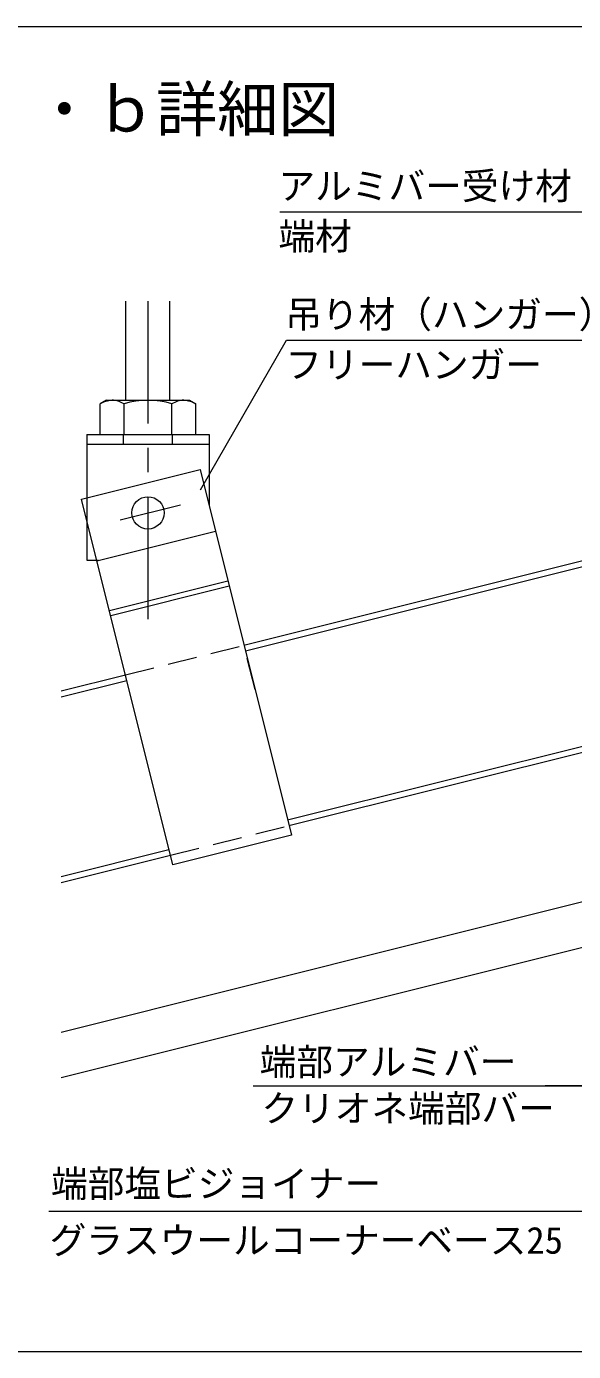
# Model space of a CAD drawing. Units: millimetres on the paper, with parts at other scales. Extents: x -195 to 195, y -135 to 132.
# Drawn here: x -148 to -125.6, y -23.2 to 30.9 of the extents above; entities that cross this region are included whole.
import ezdxf
from ezdxf.enums import TextEntityAlignment as Align

# ---------------------------------------------------------------- set-up
doc = ezdxf.new("R2010")
doc.units = ezdxf.units.MM
doc.linetypes.add('CHAIN1', pattern=[8, 5, -1, 1, -1])
doc.linetypes.add('DASHED1', pattern=[1.8, 1.2, -0.6])
for name, color, linetype, lineweight in [('3-0_中心線', 4, 'CHAIN1', 9), ('3-1_吊り材', 7, 'Continuous', 18), ('3-2_野縁受け', 3, 'Continuous', 18), ('3-6_文字', 7, 'Continuous', 18), ('3-D_パネル', 4, 'Continuous', 9), ('F-3_野縁', 3, 'Continuous', 18)]:
    doc.layers.add(name, color=color, linetype=linetype, lineweight=lineweight)
doc.styles.add('ＭＳ ゴシック', font='')
doc.styles.get('ＭＳ ゴシック').set_extended_font_data('MS Gothic')

msp = doc.modelspace()

# ---------------------------------------------------------------- linework, layer by layer
at = {"layer": '3-0_中心線'}
for p, q in [((-142.99, 19.693), (-142.99, 5.73)), ((-144.132, 10.749), (-141.661, 11.366))]:
    msp.add_line(p, q, dxfattribs=at)
at = {"layer": '3-1_吊り材'}
for p, q in [((-143.89, 15.64), (-143.89, 19.693)), ((-142.09, 15.64), (-142.09, 19.693)), ((-144.688, 15.64), (-144.95, 15.488)), ((-144.95, 14.24), (-144.95, 15.488)), ((-144.688, 15.64), (-141.293, 15.64)), ((-143.97, 14.24), (-143.97, 15.488)), ((-142.01, 14.24), (-142.01, 15.488)), ((-141.293, 15.64), (-141.03, 15.488)), ((-141.03, 14.24), (-141.03, 15.488)), ((-145.49, 14.24), (-145.49, 9.098)), ((-145.49, 14.24), (-140.49, 14.24)), ((-144.95, 14.24), (-141.03, 14.24)), ((-143.99, 13.84), (-143.99, 14.24)), ((-141.99, 13.84), (-141.99, 14.24)), ((-140.49, 14.24), (-140.49, 11.353)), ((-145.49, 13.84), (-140.49, 13.84)), ((-145.706, 11.593), (-140.855, 12.804)), ((-140.855, 12.804), (-137.124, -2.137)), ((-141.975, -3.348), (-145.706, 11.593)), ((-145.076, 9.07), (-140.225, 10.282)), ((-145.49, 9.098), (-145.016, 9.098)), ((-139.716, 8.244), (-144.567, 7.033)), ((-139.665, 8.04), (-144.516, 6.829)), ((-138.61, 3.813), (-138.927, 5.084)), ((-137.124, -2.137), (-141.975, -3.348))]:
    msp.add_line(p, q, dxfattribs=at)
msp.add_circle((-142.99, 11.034), 0.66, dxfattribs=at)
for centre, radius, start, end in [((-144.31, 14.285), 1.363, 96.3429, 118.0413), ((-144.494, 14.664), 0.976, 57.5712, 88.0446), ((-142.99, 12.396), 3.243, 72.412, 107.588), ((-141.487, 14.664), 0.976, 91.9554, 122.4288), ((-141.671, 14.285), 1.363, 61.9587, 83.6571)]:
    msp.add_arc(centre, radius, start, end, dxfattribs=at)
at = {"layer": '3-2_野縁受け'}
for p, q in [((-139.062, 5.625), (-115.909, 11.407)), ((-139.004, 5.392), (-115.851, 11.174)), ((-146.54, 3.758), (-143.913, 4.413)), ((-146.54, 3.51), (-143.855, 4.181)), ((-137.279, -1.516), (-114.126, 4.266)), ((-137.221, -1.749), (-114.068, 4.033)), ((-146.54, -3.828), (-142.13, -2.727)), ((-146.54, -4.076), (-142.072, -2.96))]:
    msp.add_line(p, q, dxfattribs=at)
at = {"layer": '3-2_野縁受け', "linetype": 'DASHED1'}
for p, q in [((-143.913, 4.413), (-139.062, 5.625)), ((-142.072, -2.96), (-137.221, -1.749))]:
    msp.add_line(p, q, dxfattribs=at)
at = {"layer": '3-6_文字'}
for p, q in [((-137.598, 23.336), (-121.581, 23.336)), ((-138.68, -12.384), (-123.89, -12.384)), ((-147.041, -17.502), (-118.839, -17.502))]:
    msp.add_line(p, q, dxfattribs=at)
for points in [[(-140.845, 11.982), (-137.321, 18.087), (-124.582, 18.087)], [(-118.115, -2.381), (-123.89, -12.384), (-126.734, -12.384)]]:
    msp.add_lwpolyline(points, dxfattribs=at)
at = {"layer": '3-D_パネル'}
for p, q in [((-146.54, -10.183), (-118.053, -3.069)), ((-146.54, -12.038), (-115.199, -4.212))]:
    msp.add_line(p, q, dxfattribs=at)
at = {"layer": 'F-3_野縁'}
for p, q in [((-191, 30.912), (-2, 30.912)), ((-191, -23.241), (-2, -23.241))]:
    msp.add_line(p, q, dxfattribs=at)

# ---------------------------------------------------------------- texts
at = {"layer": '3-6_文字', "style": 'ＭＳ ゴシック'}
for s, height, p in [('・ｂ詳細図', 1.833, (-147.662, 26.069)), ('アルミバー受け材', 1.1, (-137.651, 23.515)), ('端材', 1.1, (-137.651, 21.462)), ('吊り材（ハンガー）', 1.1, (-137.373, 18.265)), ('フリーハンガー', 1.1, (-137.373, 16.213)), ('端部アルミバー', 1.1, (-138.421, -12.28)), ('クリオネ端部バー', 1.1, (-138.349, -14.181)), ('端部塩ビジョイナー', 1.1, (-146.956, -17.26)), ('グラスウールコーナーベース25（17-54）', 1.1, (-147.013, -19.574))]:
    msp.add_text(s, height=height, dxfattribs=at).set_placement(p, align=Align.BOTTOM_LEFT)

doc.saveas('drawing.dxf')
